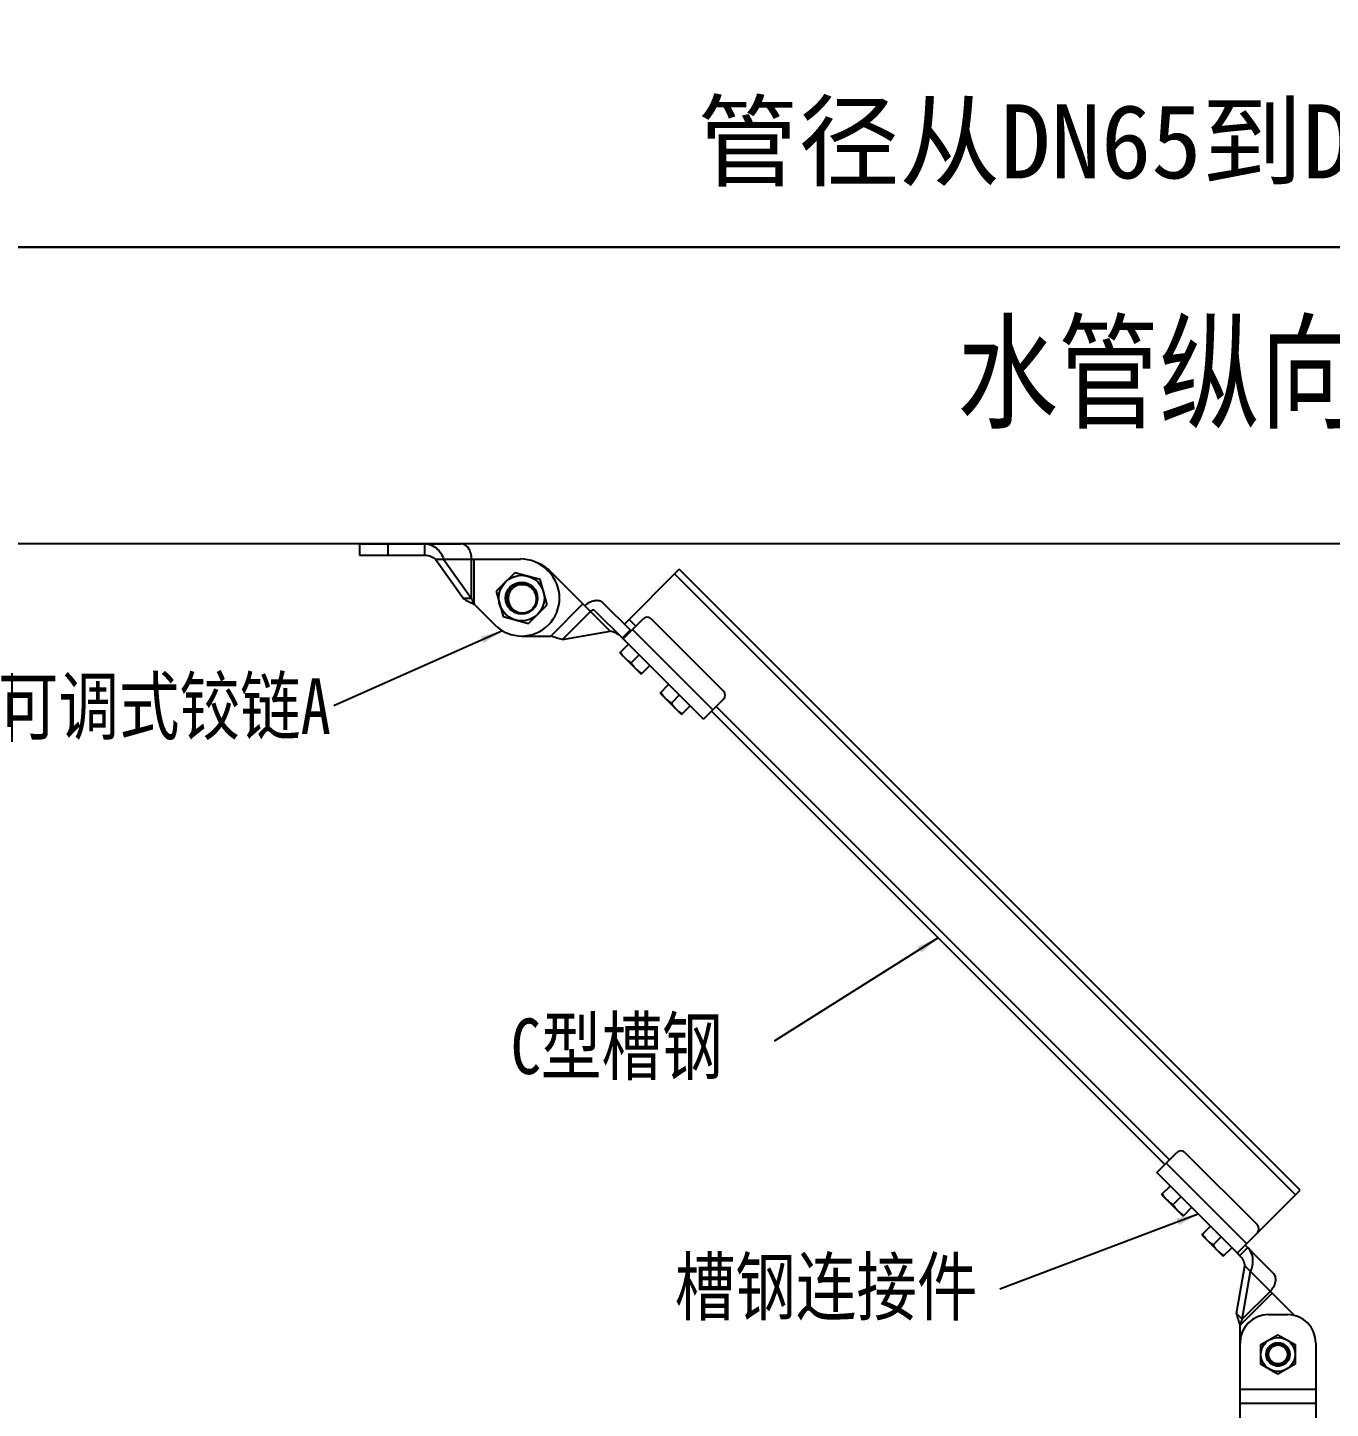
# Model space of a CAD drawing. Extents: x 1036631 to 1215829, y 649019 to 896649.
# Drawn here: x 1133107 to 1138997, y 796761 to 803004 of the extents above; entities that cross this region are included whole.
import ezdxf

# ---------------------------------------------------------------- set-up
doc = ezdxf.new("R2010")
doc.units = 0
doc.header["$LTSCALE"] = 1000
doc.header["$MEASUREMENT"] = 0
doc.layers.add('bz', color=2, linetype='Continuous')
doc.layers.add('DIM_SYMB', color=3, linetype='Continuous')
doc.styles.add('HZ', font='txt.shx', dxfattribs={"bigfont": 'hztxt.shx'})
doc.styles.get("Standard").update_dxf_attribs({"font": 'gbenor.shx', "bigfont": 'gbcbig.shx'})
doc.dimstyles.get("Standard").update_dxf_attribs({"dimscale": 100, "dimtxt": 3.5, "dimasz": 1, "dimexe": 2.5, "dimexo": 3, "dimgap": 1.5, "dimtad": 1, "dimdec": 0, "dimzin": 0, "dimdsep": 46, "dimtxsty": 'Standard', "dimblk": 'ARCHTICK', "dimcen": 0.09, "dimadec": 0, "dimazin": 0, "dimtfac": 1, "dimtdec": 0, "dimtix": 1, "dimtmove": 2, "dimatfit": 3, "dimfxl": 1, "dimtolj": 1, "dimtzin": 0, "dimarcsym": 0})

# ---------------------------------------------------------------- blocks, each defined once
blk = doc.blocks.new('gfhhrryyfd')
at = {"linetype": 'Continuous'}
for p, q in [((3687870.6, -1748960.8), (3687870.6, -1749012.2)), ((3687870.6, -1748960.8), (3688328.6, -1748960.8)), ((3687999.2, -1748960.8), (3687999.2, -1749012.2)), ((3688165.1, -1748960.8), (3688165.1, -1749012.2)), ((3687870.6, -1749012.2), (3688165.1, -1749012.2)), ((3688214.5, -1749029.4), (3688340.7, -1749208)), ((3688214.5, -1749029.4), (3688598.3, -1749029.4)), ((3688250.8, -1749029.4), (3688377.1, -1749208)), ((3688377.1, -1749208), (3688377.1, -1749029.4)), ((3688389.2, -1749234.3), (3688389.2, -1749029.4)), ((3688572.8, -1749091.4), (3688488.8, -1749175.4)), ((3688687.5, -1749122.1), (3688572.8, -1749091.4)), ((3688724.8, -1749084.9), (3688719.5, -1749079.6)), ((3688732.3, -1749084.9), (3689003.7, -1749356.3)), ((3689068, -1749323.6), (3689316.5, -1749075.1)), ((3692123.7, -1751882.3), (3689316.5, -1749075.1)), ((3688601.9, -1749145.7), (3688601.8, -1749145.7)), ((3688603.8, -1749145.7), (3688603.9, -1749145.7)), ((3688718.3, -1749236.9), (3688687.5, -1749122.1)), ((3692102.5, -1751903.5), (3689295.3, -1749096.3)), ((3688377.1, -1749208), (3688340.7, -1749208)), ((3688488.8, -1749175.4), (3688519.6, -1749290.1)), ((3688389.2, -1749234.3), (3688482.3, -1749327.4)), ((3688634.3, -1749320.9), (3688718.3, -1749236.9)), ((3688880.1, -1749232.7), (3688735.2, -1749377.6)), ((3688788.1, -1749393.3), (3688914.4, -1749267)), ((3688935.1, -1749263.4), (3689060.8, -1749389.2)), ((3688971.4, -1749227.1), (3689097.2, -1749352.8)), ((3688519.6, -1749290.1), (3688634.3, -1749320.9)), ((3689062.2, -1749390), (3689152.8, -1749299.4)), ((3689119.5, -1749332.7), (3689089.2, -1749302.4)), ((3689516.5, -1749626.7), (3689189.2, -1749299.4)), ((3688603.5, -1749377.6), (3688735.2, -1749377.6)), ((3688788.1, -1749393.3), (3689003.7, -1749356.3)), ((3689094.7, -1749350.4), (3689058.4, -1749386.7)), ((3689061.9, -1749390.3), (3689425.6, -1749754)), ((3689468.1, -1749711.6), (3689104.3, -1749347.9)), ((3689047.4, -1749453.3), (3689086.2, -1749414.5)), ((3689047.4, -1749453.3), (3689144.4, -1749550.3)), ((3689134.7, -1749463), (3689098.6, -1749499.1)), ((3689183.2, -1749511.5), (3689144.4, -1749550.3)), ((3689229.2, -1749635.2), (3689268, -1749596.4)), ((3689229.2, -1749635.2), (3689326.2, -1749732.2)), ((3689316.5, -1749644.9), (3689280.4, -1749680.9)), ((3689365, -1749693.4), (3689326.2, -1749732.2)), ((3689516.5, -1749663.1), (3689425.6, -1749754)), ((3691511.5, -1751767.1), (3689462, -1749717.6)), ((3691532.7, -1751745.9), (3689483.2, -1749696.4)), ((3691475.1, -1751803.5), (3691566, -1751712.5)), ((3691602.4, -1751712.5), (3691929.7, -1752039.9)), ((3691517.5, -1751761), (3691881.2, -1752124.7)), ((3691850, -1752178.4), (3691475.1, -1751803.5)), ((3691496.9, -1751902.9), (3691535.7, -1751864.1)), ((3691496.9, -1751902.9), (3691593.9, -1751999.9)), ((3691840.6, -1752165.4), (3692123.7, -1751882.3)), ((3691584.2, -1751912.6), (3691548.1, -1751948.6)), ((3691632.7, -1751961.1), (3691593.9, -1751999.9)), ((3691678.8, -1752084.7), (3691717.6, -1752045.9)), ((3691678.8, -1752084.7), (3691775.8, -1752181.7)), ((3691766.1, -1752094.4), (3691730, -1752130.5)), ((3691814.6, -1752142.9), (3691775.8, -1752181.7)), ((3691850, -1752178.4), (3691886.4, -1752142)), ((3691875.2, -1752130.8), (3692002, -1752257.7)), ((3691835.8, -1752441), (3691872.8, -1752225.4)), ((3691861.6, -1752466.7), (3691898.5, -1752251.2)), ((3691872.8, -1752225.4), (3692097.3, -1752449.9)), ((3691987.8, -1752340.4), (3691861.6, -1752466.7)), ((3691851.5, -1752493.9), (3691996.4, -1752349)), ((3691835.8, -1752441), (3691861.6, -1752466.7)), ((3691980.1, -1752445.5), (3692065.8, -1752445.5)), ((3691851.5, -1754147.2), (3691851.5, -1752493.9)), ((3691945.8, -1752581), (3692023, -1752536.5)), ((3691945.8, -1752670.1), (3691945.8, -1752581)), ((3692007, -1752576.7), (3692006.9, -1752576.8)), ((3692023, -1752536.5), (3692100.1, -1752581)), ((3692048.6, -1752590.7), (3692048.5, -1752590.6)), ((3692100.1, -1752581), (3692100.1, -1752670.1)), ((3692194.4, -1752574.1), (3692194.4, -1754147.2)), ((3692063.3, -1752591.7), (3692063.3, -1752591.8)), ((3692063.3, -1752591.8), (3692063.4, -1752591.9)), ((3692075.3, -1752630.1), (3692075.3, -1752630.1)), ((3692075.3, -1752630.3), (3692075.3, -1752630.3)), ((3692075.4, -1752629.2), (3692075.4, -1752629.3)), ((3692075.4, -1752629.2), (3692075.4, -1752629.3)), ((3692023, -1752714.6), (3691945.8, -1752670.1)), ((3692100.1, -1752670.1), (3692023, -1752714.6)), ((3692059.1, -1752662.3), (3692059, -1752662.3)), ((3692059, -1752662.3), (3692059, -1752662.3)), ((3692059, -1752662.3), (3692059, -1752662.4)), ((3692059.1, -1752662.2), (3692059.1, -1752662.3)), ((3692059.4, -1752662), (3692059.3, -1752662)), ((3692059.3, -1752662), (3692059.3, -1752662)), ((3692059.5, -1752661.9), (3692059.4, -1752661.9)), ((3692059.4, -1752661.9), (3692059.4, -1752662)), ((3692059.4, -1752662), (3692059.4, -1752662)), ((3692059.5, -1752661.8), (3692059.5, -1752661.9)), ((3692059.9, -1752661.5), (3692059.8, -1752661.5)), ((3692059.8, -1752661.5), (3692059.8, -1752661.6)), ((3692059.9, -1752661.4), (3692059.9, -1752661.5)), ((3691851.5, -1752781.8), (3692194.4, -1752781.8)), ((3691851.5, -1752846.1), (3692194.4, -1752846.1))]:
    blk.add_line(p, q, dxfattribs=at)
for centre, radius in [((3688603.5, -1749206.1), 102.9), ((3688603.5, -1749206.1), 72.2), ((3688603.5, -1749206.1), 68.6), ((3692023, -1752625.5), 77.1), ((3692023, -1752625.5), 53), ((3692023, -1752625.5), 42.9)]:
    blk.add_circle(centre, radius, dxfattribs=at)
for centre, radius, start, end in [((3688598.3, -1749200.8), 171.5, 45, 90), ((3688603.5, -1749206.1), 171.5, 225, 45), ((3688611, -1749206.1), 171.5, 45, 67.63031), ((3688603.5, -1749206.1), 60.4, 101.48488, 165.44483), ((3688603.5, -1749206), 60.3, 101.10333, 101.4834), ((3688603.6, -1749206.2), 60.5, 95.59662, 101.09946), ((3688603.6, -1749206.2), 60.5, 92.60725, 95.59802), ((3688603.5, -1749205.9), 60.3, 91.69418, 92.60616), ((3688603.5, -1749205.8), 60.1, 91.37381, 91.69398), ((3688607.6, -1749205.6), 60.1, 94.99489, 95.50792), ((3688603.5, -1749206), 60.3, 89.75296, 91.37328), ((3688603.5, -1749206.1), 60.5, 88.71875, 89.6641), ((3688603.5, -1749206.2), 60.6, 87.15432, 88.71863), ((3688603.7, -1749206.1), 60.5, 177.70337, 178.51134), ((3688603.6, -1749206.1), 60.5, 177.69503, 178.78973), ((3688603.6, -1749206.1), 60.5, 178.51135, 179.23308), ((3688603.5, -1749206.1), 60.4, 178.78883, 181.69256), ((3688603.4, -1749206.1), 60.3, 179.23213, 181.6927), ((3688603.7, -1749206.1), 60.6, 175.15789, 177.69509), ((3688603.5, -1749206.1), 60.4, 172.14543, 175.15819), ((3688603.5, -1749206.1), 60.4, 168.67355, 172.14337), ((3688603.6, -1749206.1), 60.5, 165.4458, 168.67361), ((3688602.5, -1749210.1), 68.2, 342.31446, 343.94712), ((3689171, -1749317.5), 25.7, 45, 135), ((3689498.4, -1749644.9), 25.7, 315, 45), ((3691584.2, -1751730.7), 25.7, 45, 135), ((3691911.5, -1752058.1), 25.7, 315, 45), ((3691980.1, -1752574.1), 128.6, 90, 180), ((3692065.8, -1752574.1), 128.6, 0, 90), ((3692023, -1752625.5), 51.4, 108.09219, 105.53041), ((3692023, -1752625.5), 43.3, 53.78972, 143.12824), ((3692024.4, -1752624.9), 51.3, 107.2173, 109.79104), ((3692023.1, -1752625.4), 43.1, 52.51705, 53.7893), ((3692024.3, -1752626.2), 43, 55.33718, 55.67721), ((3692022.7, -1752625.4), 43, 142.82749, 143.12822), ((3692022.9, -1752625.5), 43.2, 140.32828, 142.82605), ((3692023, -1752625.6), 43.3, 139.12725, 140.32924), ((3692023, -1752625.6), 43.4, 138.70846, 139.12741), ((3692024.3, -1752626.3), 43.1, 54.1228, 55.3368), ((3692023, -1752625.5), 43.2, 51.24611, 52.5171), ((3692024.2, -1752626.5), 43.4, 52.0023, 54.1222), ((3692022.9, -1752625.6), 43.3, 50.58106, 51.24633), ((3692024.1, -1752626.6), 43.5, 50.43148, 52.00277), ((3692024, -1752626.6), 43.6, 50.04004, 50.43172), ((3692024, -1752626.6), 43.6, 49.19898, 50.04001), ((3692019.9, -1752620.8), 52.1, 32.67364, 34.93175), ((3692023, -1752625.5), 52.6, 356.06244, 41.06244), ((3692023.1, -1752625.4), 52.4, 39.98819, 41.06221), ((3692023, -1752625.5), 52.6, 38.79662, 39.79988), ((3692023.6, -1752624.1), 52.1, 320.06817, 352.31475), ((3692020.2, -1752620.6), 51.7, 23.90689, 32.68142), ((3692020.7, -1752620.4), 51.2, 23.32965, 23.88613), ((3692023.2, -1752624), 52.5, 352.26728, 353.08797), ((3692023.1, -1752625.5), 52.5, 354.83536, 355.91999), ((3692023.3, -1752624), 52.4, 353.40008, 354.29095), ((3692023.2, -1752624), 52.5, 353.08803, 353.36074), ((3692023, -1752625.5), 52.5, 354.42131, 354.78419), ((3692024.1, -1752624.5), 51.5, 312.88161, 313.20481), ((3692024, -1752624.5), 51.5, 313.52425, 313.92611), ((3692024, -1752624.4), 51.6, 314.16129, 318.95629), ((3692024, -1752624.4), 51.6, 318.9568, 320.02346)]:
    blk.add_arc(centre, radius, start, end, dxfattribs=at)
for points, knots in [([(3688165.1, -1748960.8), (3688174.6, -1748960.8), (3688193.9, -1748964.5), (3688219.2, -1748979.9), (3688238.8, -1749002.3), (3688247.6, -1749020.2), (3688250.8, -1749029.4)], [0, 0, 0, 0, 0.243233, 0.493078, 0.748723, 1, 1, 1, 1]), ([(3688377.1, -1749029.4), (3688377.1, -1749020.5), (3688374.8, -1749003.4), (3688364.7, -1748981), (3688348.8, -1748965), (3688335, -1748960.8), (3688328.6, -1748960.8)], [0, 0, 0, 0, 0.287969, 0.555344, 0.790533, 1, 1, 1, 1]), ([(3688165.1, -1749012.2), (3688174.3, -1749012.2), (3688192.1, -1749015.6), (3688207.6, -1749024.4), (3688214.5, -1749029.4)], [0, 0, 0, 0, 0.522516, 1, 1, 1, 1]), ([(3688668.1, -1749229), (3688670.9, -1749219.1), (3688672.1, -1749197.7), (3688661.2, -1749173.2), (3688646.5, -1749158.4), (3688633.1, -1749150.2), (3688618.1, -1749145.6), (3688607.6, -1749145.2), (3688602.4, -1749145.7)], [0, 0, 0, 0, 0.249273, 0.49841, 0.623846, 0.749245, 0.874621, 1, 1, 1, 1]), ([(3688340.7, -1749208), (3688347.8, -1749212.9), (3688363.9, -1749221.9), (3688380.4, -1749230), (3688389.2, -1749234.3)], [0, 0, 0, 0, 0.468219, 1, 1, 1, 1]), ([(3688377.1, -1749208), (3688377.9, -1749210.2), (3688381.5, -1749219.2), (3688385.9, -1749227.8), (3688389.2, -1749234.3)], [0, 0, 0, 0, 0.244001, 1, 1, 1, 1]), ([(3688543.1, -1749207.9), (3688542.9, -1749213.2), (3688543.9, -1749223.8), (3688549.4, -1749238.8), (3688558.5, -1749251.9), (3688574.4, -1749265.9), (3688600, -1749275.3), (3688621.6, -1749272.5), (3688631.4, -1749268.8)], [0, 0, 0, 0, 0.125414, 0.250833, 0.376265, 0.501706, 0.750785, 1, 1, 1, 1]), ([(3688888.6, -1749241.3), (3688894.9, -1749235), (3688908.6, -1749224.5), (3688931.7, -1749215.8), (3688954.2, -1749215.7), (3688966.9, -1749222.5), (3688971.4, -1749227.1)], [0, 0, 0, 0, 0.287971, 0.555344, 0.790532, 1, 1, 1, 1]), ([(3688935.1, -1749263.4), (3688933.9, -1749262.3), (3688930.7, -1749260.6), (3688925.1, -1749260.6), (3688919.4, -1749262.8), (3688915.9, -1749265.4), (3688914.4, -1749267)], [0, 0, 0, 0, 0.209498, 0.444667, 0.711989, 1, 1, 1, 1]), ([(3688788.1, -1749393.3), (3688779.6, -1749391.7), (3688761.8, -1749386.7), (3688744.4, -1749380.8), (3688735.2, -1749377.6)], [0, 0, 0, 0, 0.468219, 1, 1, 1, 1]), ([(3689050.7, -1749379), (3689044.2, -1749372.5), (3689029.2, -1749362.3), (3689012, -1749357.6), (3689003.7, -1749356.3)], [0, 0, 0, 0, 0.522516, 1, 1, 1, 1]), ([(3689062.2, -1749390), (3689062.2, -1749390), (3689061.5, -1749390.1), (3689061.2, -1749389.5), (3689060.8, -1749389.2)], [0, 0, 0, 0, 0.126775, 1, 1, 1, 1]), ([(3689050.1, -1749450.6), (3689051.7, -1749453), (3689058.1, -1749462.5), (3689065.5, -1749471.5), (3689071.6, -1749477.6)], [0, 0, 0, 0, 0.250789, 1, 1, 1, 1]), ([(3689071.6, -1749477.6), (3689077.7, -1749483.7), (3689086.7, -1749491), (3689096.2, -1749497.5), (3689098.6, -1749499.1)], [0, 0, 0, 0, 0.749211, 1, 1, 1, 1]), ([(3689098.6, -1749499.1), (3689100.2, -1749501.5), (3689106.6, -1749511), (3689114, -1749520), (3689120.1, -1749526.1)], [0, 0, 0, 0, 0.250789, 1, 1, 1, 1]), ([(3689120.1, -1749526.1), (3689126.2, -1749532.2), (3689135.1, -1749539.5), (3689144.7, -1749546), (3689147.1, -1749547.6)], [0, 0, 0, 0, 0.749211, 1, 1, 1, 1]), ([(3689232, -1749632.5), (3689233.5, -1749634.9), (3689240, -1749644.4), (3689247.4, -1749653.3), (3689253.5, -1749659.4)], [0, 0, 0, 0, 0.250789, 1, 1, 1, 1]), ([(3689253.5, -1749659.4), (3689259.6, -1749665.5), (3689268.5, -1749672.9), (3689278, -1749679.4), (3689280.4, -1749680.9)], [0, 0, 0, 0, 0.749211, 1, 1, 1, 1]), ([(3689280.4, -1749680.9), (3689282, -1749683.4), (3689288.5, -1749692.9), (3689295.9, -1749701.8), (3689302, -1749707.9)], [0, 0, 0, 0, 0.250789, 1, 1, 1, 1]), ([(3689302, -1749707.9), (3689308.1, -1749714), (3689317, -1749721.4), (3689326.5, -1749727.9), (3689328.9, -1749729.4)], [0, 0, 0, 0, 0.749211, 1, 1, 1, 1]), ([(3691499.7, -1751900.2), (3691501.2, -1751902.6), (3691507.7, -1751912.1), (3691515.1, -1751921), (3691521.2, -1751927.1)], [0, 0, 0, 0, 0.250789, 1, 1, 1, 1]), ([(3691521.2, -1751927.1), (3691527.3, -1751933.2), (3691536.2, -1751940.6), (3691545.7, -1751947.1), (3691548.1, -1751948.6)], [0, 0, 0, 0, 0.749211, 1, 1, 1, 1]), ([(3691548.1, -1751948.6), (3691549.7, -1751951.1), (3691556.2, -1751960.6), (3691563.6, -1751969.5), (3691569.7, -1751975.6)], [0, 0, 0, 0, 0.250789, 1, 1, 1, 1]), ([(3691569.7, -1751975.6), (3691575.8, -1751981.7), (3691584.7, -1751989.1), (3691594.2, -1751995.6), (3691596.6, -1751997.1)], [0, 0, 0, 0, 0.749211, 1, 1, 1, 1]), ([(3691681.5, -1752082), (3691683.1, -1752084.4), (3691689.5, -1752093.9), (3691696.9, -1752102.9), (3691703, -1752109)], [0, 0, 0, 0, 0.250789, 1, 1, 1, 1]), ([(3691703, -1752109), (3691709.1, -1752115.1), (3691718.1, -1752122.5), (3691727.6, -1752128.9), (3691730, -1752130.5)], [0, 0, 0, 0, 0.749211, 1, 1, 1, 1]), ([(3691730, -1752130.5), (3691731.6, -1752132.9), (3691738, -1752142.4), (3691745.4, -1752151.4), (3691751.5, -1752157.5)], [0, 0, 0, 0, 0.250789, 1, 1, 1, 1]), ([(3691898.5, -1752251.2), (3691902.8, -1752242.4), (3691909.2, -1752223.5), (3691911.1, -1752193.8), (3691904.1, -1752165), (3691893.1, -1752148.7), (3691886.4, -1752142)], [0, 0, 0, 0, 0.251282, 0.506922, 0.756761, 1, 1, 1, 1]), ([(3691751.5, -1752157.5), (3691757.6, -1752163.6), (3691766.6, -1752170.9), (3691776.1, -1752177.4), (3691778.5, -1752179)], [0, 0, 0, 0, 0.749211, 1, 1, 1, 1]), ([(3691850, -1752178.4), (3691848.6, -1752176.9), (3691845.8, -1752174.1), (3691842.5, -1752170.7), (3691839.4, -1752166.6), (3691840.6, -1752165.4)], [0, 0, 0, 0, 0.378665, 0.693291, 1, 1, 1, 1]), ([(3691850, -1752178.4), (3691856.6, -1752184.9), (3691866.7, -1752199.9), (3691871.5, -1752217.1), (3691872.8, -1752225.4)], [0, 0, 0, 0, 0.522516, 1, 1, 1, 1]), ([(3691987.8, -1752340.4), (3691994.1, -1752334.2), (3692004.6, -1752320.4), (3692013.3, -1752297.4), (3692013.4, -1752274.9), (3692006.6, -1752262.2), (3692002, -1752257.7)], [0, 0, 0, 0, 0.287971, 0.555344, 0.790532, 1, 1, 1, 1]), ([(3691835.8, -1752441), (3691837.4, -1752449.5), (3691842.4, -1752467.3), (3691848.3, -1752484.6), (3691851.5, -1752493.9)], [0, 0, 0, 0, 0.468219, 1, 1, 1, 1]), ([(3691851.5, -1752493.9), (3691852.3, -1752491.6), (3691855.2, -1752482.4), (3691858.5, -1752473.2), (3691861.6, -1752466.7)], [0, 0, 0, 0, 0.254643, 1, 1, 1, 1]), ([(3692006.9, -1752576.8), (3692001.5, -1752578.7), (3691991.2, -1752584.6), (3691979.7, -1752597.9), (3691973.4, -1752614.4), (3691973.1, -1752632), (3691978.9, -1752648.7), (3691990.2, -1752662.3), (3692005.5, -1752671), (3692017.2, -1752672.8), (3692023, -1752672.6)], [0, 0, 0, 0, 0.125057, 0.250088, 0.37511, 0.500112, 0.62511, 0.750088, 0.875051, 1, 1, 1, 1]), ([(3692048.3, -1752580.8), (3692044, -1752578.9), (3692035, -1752576.4), (3692021, -1752576.6), (3692007.6, -1752580.7), (3691999.8, -1752586), (3691996.5, -1752589.2)], [0, 0, 0, 0, 0.250246, 0.500331, 0.750262, 1, 1, 1, 1]), ([(3692023, -1752672.6), (3692027.5, -1752672.5), (3692036.5, -1752670.9), (3692048.7, -1752664.7), (3692058.6, -1752655.3), (3692065.4, -1752643.3), (3692068.3, -1752629.9), (3692067.1, -1752616.3), (3692061.8, -1752603.6), (3692055.9, -1752596.6), (3692052.5, -1752593.6)], [0, 0, 0, 0, 0.125035, 0.250056, 0.37507, 0.500071, 0.625066, 0.75005, 0.875024, 1, 1, 1, 1])]:
    blk.add_open_spline(points, degree=3, knots=knots, dxfattribs=at)
blk.add_open_spline([(3691996.5, -1752589.2), (3691993.3, -1752592.2), (3691990.5, -1752595.7), (3691988.3, -1752599.6)], degree=3, dxfattribs=at)
at = {"layer": 'bz'}
blk.add_line((3696128.4, -1748960.8), (3686300.1, -1748960.8), dxfattribs=at)
at = {"layer": 'DIM_SYMB'}
for points in [[(3686300.1, -1739469.4), (3696128.4, -1739469.4), (3696128.4, -1747620.2), (3686300.1, -1747620.2)], [(3686300.1, -1747620.2), (3696128.4, -1747620.2), (3696128.4, -1755771), (3686300.1, -1755771)]]:
    blk.add_lwpolyline(points, close=True, dxfattribs=at)
at = {"attachment_point": 1}
for s, insert, char_height in [('{\\fSimHei|b0|i0|c134|p2;\\W0.8;\\C7;水管纵向支撑}', (3690572.6, -1747975.8), 418.176), ('{\\fSimSun|b0|i0|c134|p2;\\W0.8;可调式铰链A}', (3686235.4, -1749569.2), 250.906), ('{\\fSimSun|b0|i0|c134|p2;\\W0.8;C型槽钢}', (3688554.1, -1751106.9), 250.906), ('{\\fSimSun|b0|i0|c134|p2;\\W0.8;槽钢连接件}', (3689295.6, -1752193.8), 250.906)]:
    blk.add_mtext(s, dxfattribs=dict(at, insert=insert, char_height=char_height))
at = {"layer": 'bz', "insert": (3689398.5, -1746974.1), "char_height": 334.541, "attachment_point": 1, "style": 'HZ'}
blk.add_mtext('{\\fSimHei|b0|i0|c134|p2;\\W1;\\C7;管径从DN65到DN150}', dxfattribs=at)
for points in [[(3688516.6, -1749353.9), (3687754.7, -1749693)], [(3690486.7, -1750742.4), (3689744.9, -1751208.6)], [(3691662.6, -1751990.9), (3690766, -1752329.9)]]:
    blk.add_leader(points, dimstyle='Standard', override={"dimgap": 20, "dimtad": 0})

msp = doc.modelspace()

# ---------------------------------------------------------------- block references
at = {"lineweight": -3, "xscale": 0.9999959487468004, "yscale": 0.999995949678123, "zscale": 0.9999959495959999}
msp.add_blockref('gfhhrryyfd', (-2553248, 2549623.7), dxfattribs=at)

doc.saveas('drawing.dxf')
